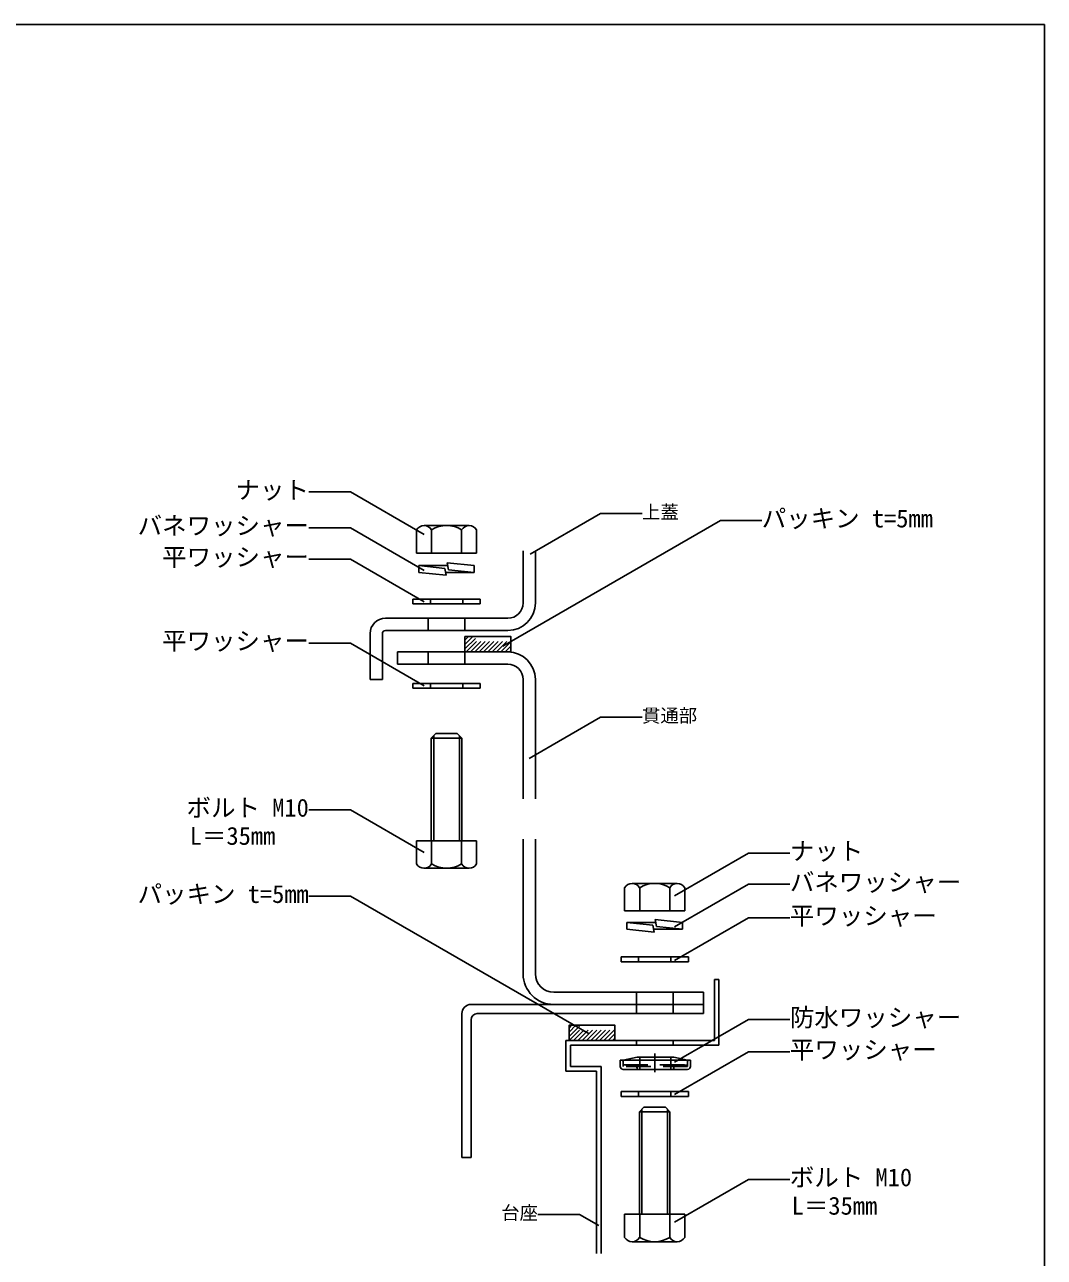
# Model space of a CAD drawing. Units: millimetres on the paper, enlarged 10 times, with parts at other scales. Extents: x -10475 to 9199, y -10092 to 10143.
# Drawn here: x 8366 to 9199, y 85 to 1092 of the extents above; entities that cross this region are included whole.
import ezdxf
from ezdxf.enums import TextEntityAlignment as Align

# ---------------------------------------------------------------- set-up
doc = ezdxf.new("R2010")
doc.units = ezdxf.units.MM
doc.header["$LTSCALE"] = 10
for name, pattern in [('CHAIN1', [8, 5, -1, 1, -1]), ('DASHED1', [1.8, 1.2, -0.6]), ('DASHED2', [3, 2, -1])]:
    doc.linetypes.add(name, pattern=pattern)
for name, color, linetype in [('0-F_図面枠', 7, 'Continuous'), ('F-0_FRP', 4, 'Continuous'), ('F-1_SUS', 7, 'Continuous'), ('F-2_金物', 7, 'Continuous'), ('F-3', 7, 'Continuous'), ('F-8_FRP部位名', 2, 'Continuous'), ('F-9_SUS部位名', 2, 'Continuous'), ('F-A_金物品名', 3, 'Continuous')]:
    doc.layers.add(name, color=color, linetype=linetype)
doc.styles.add('ＭＳ ゴシック', font='')
doc.styles.get('ＭＳ ゴシック').set_extended_font_data('MS Gothic')

msp = doc.modelspace()

# ---------------------------------------------------------------- linework, layer by layer
at = {"layer": '0-F_図面枠'}
msp.add_line((9198.81, -1667.93), (9198.81, 1092.07), dxfattribs=at)
msp.add_lwpolyline([(9198.81, 1092.07), (5198.81, 1092.07), (5198.81, -1667.93)], dxfattribs=at)
at = {"layer": 'F-0_FRP'}
for p, q in [((8772.96, 619.45), (8772.96, 661.95)), ((8782.96, 619.45), (8782.96, 661.95)), ((8660.46, 606.95), (8710.46, 606.95)), ((8695.46, 606.95), (8695.46, 596.95)), ((8760.46, 606.95), (8710.46, 606.95)), ((8725.46, 606.95), (8725.46, 596.95)), ((8647.96, 594.45), (8647.96, 556.95)), ((8657.96, 594.45), (8657.96, 556.95)), ((8760.46, 596.95), (8660.46, 596.95)), ((8670.46, 579.45), (8670.46, 569.45)), ((8760.46, 579.45), (8670.46, 579.45)), ((8695.46, 579.45), (8695.46, 569.45)), ((8725.46, 579.45), (8725.46, 569.45)), ((8710.46, 569.45), (8670.46, 569.45)), ((8760.46, 569.45), (8710.46, 569.45)), ((8647.96, 556.95), (8657.96, 556.95)), ((8772.96, 556.95), (8772.96, 459.45)), ((8782.96, 556.95), (8782.96, 459.45)), ((8699.96, 510.93), (8699.96, 425.18)), ((8720.96, 425.18), (8720.96, 510.93)), ((8772.96, 316.34), (8772.96, 426.34)), ((8782.96, 316.34), (8782.96, 426.34)), ((8797.96, 301.34), (8920.46, 301.34)), ((8865.46, 283.84), (8865.46, 301.34)), ((8895.46, 283.84), (8895.46, 301.34)), ((8920.46, 283.84), (8920.46, 301.34)), ((8722.96, 283.84), (8722.96, 166.34)), ((8730.46, 291.34), (8797.96, 291.34)), ((8735.46, 283.84), (8865.46, 283.84)), ((8797.96, 291.34), (8920.46, 291.34)), ((8730.46, 278.84), (8730.46, 166.34)), ((8730.46, 166.34), (8722.96, 166.34))]:
    msp.add_line(p, q, dxfattribs=at)
at = {"layer": 'F-0_FRP', "linetype": 'DASHED1'}
for p, q in [((8725.46, 582.01), (8735.4, 591.95)), ((8725.46, 585.54), (8731.86, 591.95)), ((8725.46, 589.08), (8728.33, 591.95)), ((8725.46, 582.01), (8735.4, 591.95)), ((8725.46, 585.54), (8731.86, 591.95)), ((8725.46, 589.08), (8728.33, 591.95)), ((8726.43, 579.45), (8738.93, 591.95)), ((8726.43, 579.45), (8738.93, 591.95)), ((8729.97, 579.45), (8742.47, 591.95)), ((8729.97, 579.45), (8742.47, 591.95)), ((8733.5, 579.45), (8746, 591.95)), ((8733.5, 579.45), (8746, 591.95)), ((8737.04, 579.45), (8749.54, 591.95)), ((8737.04, 579.45), (8749.54, 591.95)), ((8740.58, 579.45), (8753.08, 591.95)), ((8740.58, 579.45), (8753.08, 591.95)), ((8744.11, 579.45), (8756.61, 591.95)), ((8744.11, 579.45), (8756.61, 591.95)), ((8747.65, 579.45), (8760.15, 591.95)), ((8747.65, 579.45), (8760.15, 591.95)), ((8751.18, 579.45), (8762.96, 591.22)), ((8751.18, 579.45), (8762.96, 591.22)), ((8754.72, 579.45), (8762.96, 587.69)), ((8754.72, 579.45), (8762.96, 587.69)), ((8758.25, 579.45), (8762.96, 584.15)), ((8758.25, 579.45), (8762.96, 584.15)), ((8761.79, 579.45), (8762.96, 580.62)), ((8761.79, 579.45), (8762.96, 580.62))]:
    msp.add_line(p, q, dxfattribs=at)
at = {"layer": 'F-0_FRP', "color": 7}
for p, q in [((8697.96, 508.93), (8697.96, 425.18)), ((8697.96, 508.93), (8722.96, 508.93)), ((8722.96, 508.93), (8719.21, 512.68)), ((8722.96, 425.18), (8722.96, 508.93)), ((8734.99, 425.18), (8685.92, 425.18)), ((8685.92, 425.18), (8685.92, 406.22)), ((8698.19, 425.18), (8698.19, 406.22)), ((8722.73, 425.18), (8722.73, 406.22)), ((8734.99, 425.18), (8734.99, 406.22))]:
    msp.add_line(p, q, dxfattribs=at)
at = {"layer": 'F-0_FRP', "color": 3}
for q in [(8597.99, 450.41), (8692.18, 415.56)]:
    msp.add_line((8631.81, 450.41), q, dxfattribs=at)
at = {"layer": 'F-0_FRP'}
msp.add_lwpolyline([(8762.96, 579.45), (8725.46, 579.45), (8725.46, 591.95), (8762.96, 591.95)], close=True, dxfattribs=at)
msp.add_lwpolyline([(8762.96, 579.45), (8725.46, 579.45), (8725.46, 591.95), (8762.96, 591.95)], close=True, dxfattribs=at)
at = {"layer": 'F-0_FRP', "color": 7}
for points in [[(8719.21, 512.68), (8701.71, 512.68), (8697.96, 508.93)], [(8728.86, 402.68), (8692.05, 402.68), (8728.86, 402.68)]]:
    msp.add_lwpolyline(points, dxfattribs=at)
at = {"layer": 'F-0_FRP'}
msp.add_lwpolyline([(8865.46, 283.84), (8895.46, 283.84), (8920.46, 283.84)], dxfattribs=at)
for centre, radius, start, end in [((8760.46, 619.45), 12.5, 270, 0), ((8760.46, 619.45), 22.5, 270, 0), ((8660.46, 594.45), 12.5, 90, 180), ((8660.46, 594.45), 2.5, 90, 180), ((8760.46, 556.95), 22.5, 0, 90), ((8760.46, 556.95), 12.5, 0, 90), ((8797.96, 316.34), 25, 180, 270), ((8797.96, 316.34), 15, 180, 270), ((8730.46, 283.84), 7.5, 90, 180), ((8735.46, 278.84), 5, 90, 180), ((8735.46, 278.84), 5, 90, 180)]:
    msp.add_arc(centre, radius, start, end, dxfattribs=at)
at = {"layer": 'F-0_FRP', "color": 7}
for centre, radius, start, end in [((8692.05, 409.76), 7.08, 210.00015, 330.00015), ((8710.46, 425.7), 23.02, 237.7957, 302.20415), ((8728.86, 409.76), 7.08, 210.00015, 330.00015)]:
    msp.add_arc(centre, radius, start, end, dxfattribs=at)
at = {"layer": 'F-1_SUS'}
for p, q in [((8929.21, 261.83), (8929.21, 311.83)), ((8929.21, 311.83), (8932.96, 311.83)), ((8932.96, 258.08), (8932.96, 311.83)), ((8807.96, 261.83), (8807.96, 236.83)), ((8807.96, 261.83), (8929.21, 261.83)), ((8811.71, 258.08), (8811.71, 240.58)), ((8811.71, 258.08), (8865.46, 258.08)), ((8865.46, 261.83), (8865.46, 258.08)), ((8865.46, 258.08), (8895.46, 258.08)), ((8895.46, 261.83), (8895.46, 258.08)), ((8895.46, 258.08), (8932.96, 258.08)), ((8807.96, 236.83), (8832.96, 236.83)), ((8811.71, 240.58), (8836.71, 240.58)), ((8832.96, 236.83), (8832.96, 87.81)), ((8836.71, 240.58), (8836.71, 87.81))]:
    msp.add_line(p, q, dxfattribs=at)
at = {"layer": 'F-1_SUS', "color": 4, "linetype": 'DASHED1'}
for p, q in [((8810.46, 265.17), (8819.62, 274.33)), ((8810.46, 268.71), (8816.09, 274.33)), ((8810.46, 272.24), (8812.55, 274.33)), ((8810.66, 261.83), (8823.16, 274.33)), ((8814.19, 261.83), (8826.69, 274.33)), ((8817.73, 261.83), (8830.23, 274.33)), ((8821.26, 261.83), (8833.76, 274.33)), ((8824.8, 261.83), (8837.3, 274.33)), ((8828.33, 261.83), (8840.83, 274.33)), ((8831.87, 261.83), (8844.37, 274.33)), ((8835.41, 261.83), (8847.91, 274.33)), ((8838.94, 261.83), (8847.96, 270.85)), ((8842.48, 261.83), (8847.96, 267.31)), ((8846.01, 261.83), (8847.96, 263.78))]:
    msp.add_line(p, q, dxfattribs=at)
at = {"layer": 'F-1_SUS', "color": 4}
msp.add_line((8812.92, 269.33), (8812.96, 269.33), dxfattribs=at)
msp.add_line((8812.92, 269.33), (8812.96, 269.33), dxfattribs=at)
msp.add_lwpolyline([(8810.46, 261.83), (8847.96, 261.83), (8847.96, 274.33), (8810.46, 274.33)], close=True, dxfattribs=at)
msp.add_lwpolyline([(8810.46, 261.83), (8847.96, 261.83), (8847.96, 274.33), (8810.46, 274.33)], close=True, dxfattribs=at)
at = {"layer": 'F-2_金物'}
for p, q in [((8685.92, 660.25), (8685.92, 679.2)), ((8728.86, 682.75), (8692.05, 682.75)), ((8698.19, 660.25), (8698.19, 679.2)), ((8722.73, 660.25), (8722.73, 679.2)), ((8734.99, 660.25), (8734.99, 679.2)), ((8734.99, 660.25), (8685.92, 660.25)), ((8709.85, 660.25), (8688.12, 660.25)), ((8734.12, 660.25), (8715.23, 660.25)), ((8682.96, 622.67), (8737.96, 622.67)), ((8682.96, 622.67), (8682.96, 618.67)), ((8737.96, 618.67), (8682.96, 618.67)), ((8697.33, 622.67), (8697.33, 618.67)), ((8723.58, 622.67), (8723.58, 618.67)), ((8737.96, 618.67), (8737.96, 622.67)), ((8682.96, 553.7), (8682.96, 549.7)), ((8682.96, 553.7), (8737.96, 553.7)), ((8737.96, 549.7), (8682.96, 549.7)), ((8697.33, 553.7), (8697.33, 549.7)), ((8723.58, 553.7), (8723.58, 549.7)), ((8737.96, 549.7), (8737.96, 553.7)), ((8855.92, 367.82), (8855.92, 386.77)), ((8898.86, 390.32), (8862.05, 390.32)), ((8868.19, 367.82), (8868.19, 386.77)), ((8892.73, 367.82), (8892.73, 386.77)), ((8904.99, 367.82), (8904.99, 386.77)), ((8904.99, 367.82), (8855.92, 367.82)), ((8879.85, 367.82), (8858.12, 367.82)), ((8904.12, 367.82), (8885.23, 367.82)), ((8852.96, 330.24), (8907.96, 330.24)), ((8852.96, 330.24), (8852.96, 326.24)), ((8907.96, 326.24), (8852.96, 326.24)), ((8867.33, 330.24), (8867.33, 326.24)), ((8893.58, 330.24), (8893.58, 326.24)), ((8907.96, 326.24), (8907.96, 330.24)), ((8852.26, 245.73), (8909.76, 245.73)), ((8852.26, 240.73), (8852.26, 245.73)), ((8909.76, 245.73), (8909.76, 240.73)), ((8907.26, 238.23), (8854.76, 238.23)), ((8852.96, 220.22), (8852.96, 216.22)), ((8852.96, 220.22), (8907.96, 220.22)), ((8907.96, 216.22), (8852.96, 216.22)), ((8867.33, 220.22), (8867.33, 216.22)), ((8893.58, 220.22), (8893.58, 216.22)), ((8907.96, 216.22), (8907.96, 220.22)), ((8867.96, 203.73), (8892.96, 203.73)), ((8867.96, 203.73), (8867.96, 119.98)), ((8892.96, 203.73), (8889.21, 207.48)), ((8892.96, 119.98), (8892.96, 203.73)), ((8904.99, 119.98), (8855.92, 119.98)), ((8855.92, 119.98), (8855.92, 101.02)), ((8868.19, 119.98), (8868.19, 101.02)), ((8892.73, 119.98), (8892.73, 101.02)), ((8904.99, 119.98), (8904.99, 101.02))]:
    msp.add_line(p, q, dxfattribs=at)
at = {"layer": 'F-2_金物', "color": 4}
for p, q in [((8854.76, 245.73), (8866.01, 248.23)), ((8866.01, 248.23), (8896.01, 248.23)), ((8893.64, 238.23), (8893.64, 248.23)), ((8896.01, 248.23), (8907.26, 245.73)), ((8869.96, 205.73), (8869.96, 119.98)), ((8890.96, 119.98), (8890.96, 205.73))]:
    msp.add_line(p, q, dxfattribs=at)
at = {"layer": 'F-2_金物', "color": 4, "linetype": 'DASHED2'}
for p, q in [((8854.76, 245.73), (8854.76, 244.48)), ((8854.76, 241.98), (8907.26, 241.98)), ((8866.01, 240.73), (8854.76, 241.98)), ((8868.39, 238.23), (8868.39, 248.23)), ((8896.01, 240.73), (8907.26, 241.98)), ((8907.26, 244.48), (8907.26, 245.73)), ((8866.01, 239.48), (8866.01, 240.73)), ((8896.01, 239.48), (8896.01, 240.73))]:
    msp.add_line(p, q, dxfattribs=at)
at = {"layer": 'F-2_金物', "linetype": 'DASHED2'}
for p, q in [((8854.76, 244.48), (8854.76, 240.73)), ((8907.26, 240.73), (8907.26, 244.48)), ((8907.26, 240.73), (8854.76, 240.73)), ((8866.01, 238.23), (8866.01, 239.48)), ((8896.01, 238.23), (8896.01, 239.48))]:
    msp.add_line(p, q, dxfattribs=at)
at = {"layer": 'F-2_金物', "color": 2, "linetype": 'CHAIN1'}
msp.add_line((8880.46, 236.07), (8880.46, 251.17), dxfattribs=at)
at = {"layer": 'F-2_金物'}
for points in [[(8889.21, 207.48), (8871.71, 207.48), (8867.96, 203.73)], [(8898.86, 97.48), (8862.05, 97.48), (8898.86, 97.48)]]:
    msp.add_lwpolyline(points, dxfattribs=at)
for centre, radius, start, end in [((8692.05, 675.66), 7.08, 29.99985, 149.99985), ((8710.46, 659.72), 23.02, 57.79585, 122.2043), ((8728.86, 675.66), 7.08, 29.99985, 149.99985), ((8862.05, 383.23), 7.08, 29.99985, 149.99985), ((8880.46, 367.29), 23.02, 57.79585, 122.2043), ((8898.86, 383.23), 7.08, 29.99985, 149.99985), ((8854.76, 240.73), 2.5, 180, 270), ((8907.26, 240.73), 2.5, 270, 0), ((8862.05, 104.56), 7.08, 210.00015, 330.00015), ((8880.46, 120.5), 23.02, 237.7957, 302.20415), ((8898.86, 104.56), 7.08, 210.00015, 330.00015)]:
    msp.add_arc(centre, radius, start, end, dxfattribs=at)
at = {"layer": 'F-2_金物', "linetype": 'DASHED2'}
for centre, start, end in [((8853.51, 244.48), 0, 90), ((8908.51, 244.48), 90, 180), ((8864.76, 239.48), 0, 90), ((8897.26, 239.48), 90, 180)]:
    msp.add_arc(centre, 1.25, start, end, dxfattribs=at)
at = {"layer": 'F-2_金物', "color": 4, "linetype": 'DASHED2'}
for centre, start, end in [((8867.26, 239.48), 180, 270), ((8894.76, 239.48), 270, 0)]:
    msp.add_arc(centre, 1.25, start, end, dxfattribs=at)
at = {"layer": 'F-3'}
for p, q in [((8687.83, 644.44), (8687.83, 649.97)), ((8708.96, 647.75), (8687.83, 649.97)), ((8711.32, 649.97), (8687.83, 649.97)), ((8708.96, 647.75), (8710.05, 642.11)), ((8710.87, 652.31), (8733.08, 649.97)), ((8711.95, 646.66), (8710.87, 652.31)), ((8711.95, 646.66), (8733.08, 644.44)), ((8733.08, 644.44), (8733.08, 649.97)), ((8687.83, 644.44), (8710.05, 642.11)), ((8709.6, 644.44), (8733.08, 644.44)), ((8857.83, 352.82), (8857.83, 358.35)), ((8878.96, 356.13), (8857.83, 358.35)), ((8881.32, 358.35), (8857.83, 358.35)), ((8857.83, 352.82), (8880.05, 350.49)), ((8878.96, 356.13), (8880.05, 350.49)), ((8879.6, 352.82), (8903.08, 352.82)), ((8880.87, 360.69), (8903.08, 358.35)), ((8881.95, 355.04), (8880.87, 360.69)), ((8881.95, 355.04), (8903.08, 352.82)), ((8903.08, 352.82), (8903.08, 358.35))]:
    msp.add_line(p, q, dxfattribs=at)
at = {"layer": 'F-8_FRP部位名', "color": 3}
for q in [(8756.47, 584.26), (8967.92, 686.81)]:
    msp.add_line((8934.1, 686.81), q, dxfattribs=at)
at = {"layer": 'F-8_FRP部位名'}
for p, q in [((8836.29, 692.5), (8778.72, 659.26)), ((8836.29, 692.5), (8870.12, 692.5)), ((8836.29, 526.16), (8777.83, 492.41)), ((8836.29, 526.16), (8870.12, 526.16))]:
    msp.add_line(p, q, dxfattribs=at)
at = {"layer": 'F-9_SUS部位名', "color": 3}
for q in [(8597.99, 379.9), (8826.79, 267.33)]:
    msp.add_line((8631.81, 379.9), q, dxfattribs=at)
at = {"layer": 'F-9_SUS部位名'}
for q in [(8785.11, 119.8), (8834.72, 110.69)]:
    msp.add_line((8818.94, 119.8), q, dxfattribs=at)
at = {"layer": 'F-A_金物品名'}
for p, q in [((8631.81, 710.18), (8597.99, 710.18)), ((8631.81, 710.18), (8692.18, 675.33)), ((8631.81, 680.94), (8597.99, 680.94)), ((8631.81, 680.94), (8692.18, 646.08)), ((8631.81, 655.27), (8597.99, 655.27)), ((8631.81, 655.27), (8692.18, 620.41)), ((8631.81, 586.72), (8597.99, 586.72)), ((8631.81, 586.72), (8692.18, 551.87)), ((8957.08, 415.04), (8896.71, 380.19)), ((8957.08, 415.04), (8990.9, 415.04)), ((8957.08, 389.61), (8896.71, 354.75)), ((8957.08, 389.61), (8990.9, 389.61)), ((8957.08, 362.1), (8896.71, 327.25)), ((8957.08, 362.1), (8990.9, 362.1)), ((8957.08, 279.04), (8896.71, 244.18)), ((8957.08, 279.04), (8990.9, 279.04)), ((8957.08, 252.71), (8896.71, 217.85)), ((8957.08, 252.71), (8990.9, 252.71)), ((8957.08, 148.35), (8896.71, 113.5)), ((8957.08, 148.35), (8990.9, 148.35))]:
    msp.add_line(p, q, dxfattribs=at)

# ---------------------------------------------------------------- texts
at = {"layer": 'F-0_FRP', "color": 7, "style": 'ＭＳ ゴシック'}
for s, p in [('ボルト M10', (8497.99, 440.41)), ('L＝35mm', (8500.62, 417.42))]:
    msp.add_text(s, height=14.66, dxfattribs=at).set_placement(p, align=Align.BOTTOM_LEFT)
at = {"layer": 'F-8_FRP部位名', "style": 'ＭＳ ゴシック'}
for s, p in [('上蓋', (8870.12, 685)), ('貫通部', (8870.12, 518.66))]:
    msp.add_text(s, height=11, dxfattribs=at).set_placement(p, align=Align.BOTTOM_LEFT)
at = {"layer": 'F-8_FRP部位名', "color": 7, "style": 'ＭＳ ゴシック'}
msp.add_text('パッキン t=5mm', height=14.66, dxfattribs=at).set_placement((8967.92, 676.81), align=Align.BOTTOM_LEFT)
at = {"layer": 'F-9_SUS部位名', "color": 7, "style": 'ＭＳ ゴシック'}
msp.add_text('パッキン t=5mm', height=14.66, dxfattribs=at).set_placement((8457.99, 369.9), align=Align.BOTTOM_LEFT)
at = {"layer": 'F-9_SUS部位名', "style": 'ＭＳ ゴシック'}
msp.add_text('台座', height=11, dxfattribs=at).set_placement((8755.11, 112.3), align=Align.BOTTOM_LEFT)
at = {"layer": 'F-A_金物品名', "color": 7, "style": 'ＭＳ ゴシック'}
for s, p in [('ナット', (8537.99, 700.18)), ('バネワッシャー', (8457.99, 670.94)), ('平ワッシャー', (8477.99, 645.27)), ('平ワッシャー', (8477.99, 576.72)), ('ナット', (8990.9, 405.04)), ('バネワッシャー', (8990.9, 379.61)), ('平ワッシャー', (8990.9, 352.1)), ('防水ワッシャー', (8990.9, 269.04)), ('平ワッシャー', (8990.9, 242.71)), ('ボルト M10', (8990.9, 138.35)), ('L＝35mm', (8992.4, 115.15))]:
    msp.add_text(s, height=14.66, dxfattribs=at).set_placement(p, align=Align.BOTTOM_LEFT)

doc.saveas('drawing.dxf')
